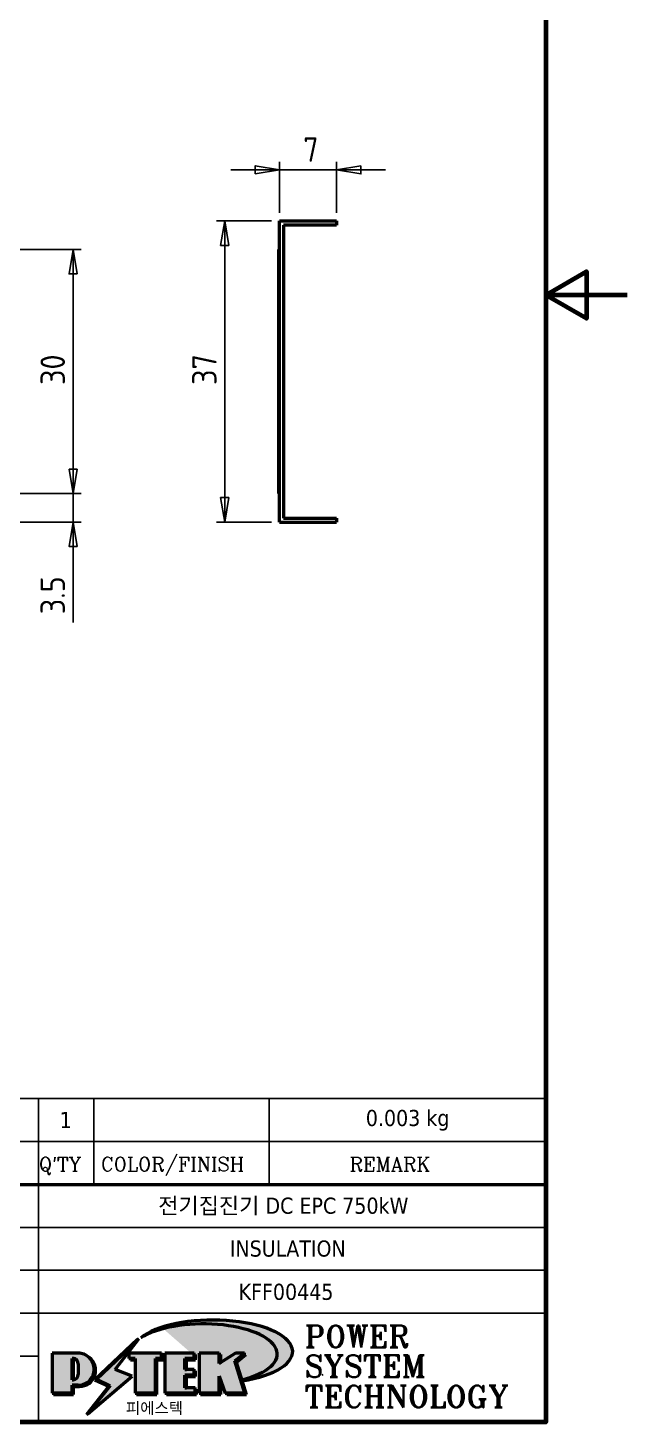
# Model space of a CAD drawing. Header units: millimetres. Extents: x 0 to 210, y 0 to 297.
# Drawn here: x 136.3 to 210, y 10 to 181.3 of the extents above; entities that cross this region are included whole.
import ezdxf
from ezdxf.enums import TextEntityAlignment as Align

# ---------------------------------------------------------------- set-up
doc = ezdxf.new("R2010")
doc.units = ezdxf.units.MM
doc.layers.get('0').update_dxf_attribs({"lineweight": 25})
for name, color, linetype, lineweight in [('가시적인 것(ISO)', 7, 'Continuous', 50), ('경계(ISO)', 7, 'Continuous', 70), ('제목(ISO)', 5, 'Continuous', 50), ('치수(ISO)', 7, 'Continuous', 25), ('해치(ISO)', 1, 'Continuous', 18)]:
    doc.layers.add(name, color=color, linetype=linetype, lineweight=lineweight)
doc.styles.add('HAN_291', font='')
doc.styles.add('HAN_370', font='', dxfattribs={"width": 2})
doc.styles.add('ISO ProportionalPSTEK', font='isocp.shx')
doc.styles.add('RC_284', font='ROMANC.shx')
doc.styles.add('RC_287', font='ROMANC.shx')
doc.styles.add('RC_292', font='ROMANC.shx')
doc.styles.add('ROMANT_294', font='romant.shx')
doc.styles.add('텍스트 스타일333', font='ROMANC.shx', dxfattribs={"width": 0.800000011920929})
doc.styles.add('텍스트 스타일359', font='tahoma.ttf')
doc.styles.get('HAN_291').set_extended_font_data('GulimChe')
doc.styles.get('HAN_370').set_extended_font_data('GulimChe')
doc.dimstyles.new('PSTEK', dxfattribs={"dimtxt": 3, "dimasz": 3, "dimexe": 1, "dimexo": 1, "dimgap": 1, "dimtad": 1, "dimrnd": 1e-08, "dimdsep": 46, "dimtxsty": 'ISO ProportionalPSTEK', "dimblk": 'Filled-1', "dimcen": 0.09, "dimdle": 10, "dimclrd": 3, "dimclre": 3, "dimclrt": 1, "dimadec": 1, "dimazin": 2, "dimtfac": 1, "dimtmove": 0, "dimatfit": 3, "dimfxl": 0, "dimtolj": 1, "dimlwd": -1, "dimlwe": -1, "dimarcsym": 0})

# ---------------------------------------------------------------- blocks, each defined once
blk = doc.blocks.new('경계 Default Border')
at = {"layer": '경계(ISO)', "flags": 128}
for points in [[(10, 10), (10, 287.0000076293945), (200, 287.0000076293945), (200, 10), (10, 10)], [(210, 148.5000038146973), (200, 148.5000038146973), (205, 151.3867473602295), (205, 145.6132507324219), (200, 148.5000038146973)]]:
    blk.add_lwpolyline(points, dxfattribs=at)
blk = doc.blocks.new('제목 블록 PSTEK')
for color, points in [(252, [(317.2195697678507, 17.0593801673321), (322.0326348870767, 21.62682475217465), (322.2781991042243, 21.94392121864296), (317.0471853425802, 16.97985676345368), (318.7512090904202, 16.1899260703855), (316.0018030350395, 12.71868385740789), (316.3356552234328, 13.00206718743325), (318.9235935156908, 16.2694494742633)]), (5, [(321.6183518841322, 17.4193704504104), (319.5281351041078, 18.24969419629727), (322.4505835294948, 22.02344462252142), (317.2195697678507, 17.0593801673321), (318.9235935156908, 16.2694494742633), (316.1741874603099, 12.79820726128571)]), (1, [(324.4839107253602, 19.60711530335299), (325.2419748254881, 19.60711530335299), (325.2419748254881, 20.25857663940324), (321.2266040451076, 20.25857663940324), (321.2266040451076, 19.60711530335299), (321.9846681452406, 19.60711530335299), (321.9846681452406, 15.3430047401139), (324.4839107253602, 15.3430047401139)]), (252, [(321.9846681452406, 19.60711530335299), (321.4042753185749, 19.60711530335299), (321.4042753185749, 19.45905590879572), (321.9846681452406, 19.45905590879572)]), (252, [(324.6615819988275, 19.45905590879572), (325.4196460989604, 19.45905590879572), (325.4196460989604, 20.11051724484596), (325.2419748254881, 20.11051724484596), (325.2419748254881, 19.60711530335299), (324.4839107253602, 19.60711530335299), (324.4839107253602, 15.3430047401139), (322.1623394187076, 15.3430047401139), (322.1623394187076, 15.19494534555726), (324.6615819988275, 15.19494534555726)]), (1, [(329.2277337269622, 20.25857663940324), (325.65654113025, 20.25857663940324), (325.65654113025, 15.3430047401139), (329.3580259941756, 15.3430047401139), (329.3580259941756, 15.9944660761648), (328.1137701654877, 15.9944660761648), (328.1137701654877, 17.56360607323003), (329.2277337269622, 17.56360607323003), (329.2277337269622, 18.25543873810179), (328.1137701654877, 18.25543873810179), (328.1137701654877, 19.60711530335299), (329.2277337269622, 19.60711530335299)]), (252, [(328.2914414389548, 19.45905590879572), (329.4054050004294, 19.45905590879572), (329.4054050004294, 20.11051724484596), (329.2277337269622, 20.11051724484596), (329.2277337269622, 19.60711530335299), (328.1137701654877, 19.60711530335299), (328.1137701654877, 18.25543873810179), (328.2914414389548, 18.25543873810179)]), (1, [(332.3312149849806, 20.25857663940324), (329.8592894925411, 20.25857663940324), (329.8592894925411, 15.3430047401139), (332.3312149849806, 15.3430047401139), (332.3312149849806, 17.4318630164523), (333.0701931098801, 15.3430047401139), (335.4855464857051, 15.3430047401139), (334.2514536401189, 19.30614745124769), (335.4379594596742, 20.25857663940324), (334.3071782107978, 20.25857663940324), (332.3312149849806, 18.99741471888304)]), (252, [(332.5088862584528, 20.1105172448466), (332.3312149849806, 20.1105172448466), (332.3312149849806, 18.99741471888368), (332.5088862584528, 19.11081371413894)]), (252, [(335.6156307331414, 20.11051724484596), (335.2535118015555, 20.11051724484596), (334.2514536401189, 19.30614745124769), (335.4855464857051, 15.3430047401139), (333.1954852176545, 15.3430047401139), (333.2478643833523, 15.19494534555726), (335.6632177591723, 15.19494534555726), (334.4291249135862, 19.15808805669106)]), (252, [(328.2914414389548, 17.41554667867274), (329.4054050004294, 17.41554667867274), (329.4054050004294, 18.10737934354514), (329.2277337269622, 18.10737934354514), (329.2277337269622, 17.56360607323003), (328.1137701654877, 17.56360607323003), (328.1137701654877, 15.9944660761648), (328.2914414389548, 15.9944660761648)]), (252, [(332.5088862584528, 16.92964231796647), (332.3312149849806, 17.43186301645164), (332.3312149849806, 15.3430047401139), (330.0369607660135, 15.3430047401139), (330.0369607660135, 15.19494534555726), (332.5088862584528, 15.19494534555726)]), (252, [(329.5356972676428, 15.8464066816075), (329.3580259941756, 15.8464066816075), (329.3580259941756, 15.3430047401139), (325.8342124037171, 15.3430047401139), (325.8342124037171, 15.19494534555726), (329.5356972676428, 15.19494534555726)])]:
    blk.add_hatch(color=color).paths.add_polyline_path(points)
h = blk.add_hatch(color=1)
edge = h.paths.add_edge_path(flags=0)
edge.add_line((314.2242174273352, 19.60711530335299), (314.2242174273352, 17.00126995915134))
edge.add_line((314.2242174273352, 17.00126995915134), (314.3485873187598, 17.00126995915134))
edge.add_arc((314.3485873187598, 17.6527312952023), 0.6514613360509371, 270, 360)
edge.add_line((315.0000486548106, 17.6527312952023), (315.0000486548106, 18.95565396730211))
edge.add_arc((314.3485873187598, 18.95565396730212), 0.6514613360508712, 0, 90)
edge.add_line((314.3485873187598, 19.60711530335299), (314.2242174273352, 19.60711530335299))
edge = h.paths.add_edge_path()
edge.add_arc((314.9847713324306, 18.28938669179658), 1.969189947606664, 269.9999999999959, 450)
edge.add_line((314.9847713324306, 20.25857663940318), (311.7664314776902, 20.25857663940324))
edge.add_line((311.7664314776902, 20.25857663940324), (311.7664314776902, 15.3430047401139))
edge.add_line((311.7664314776902, 15.3430047401139), (314.2242174273352, 15.3430047401139))
edge.add_line((314.2242174273352, 15.3430047401139), (314.2242174273352, 16.32019674418991))
edge.add_line((314.2242174273352, 16.32019674418991), (314.9847713324307, 16.32019674418991))
h = blk.add_hatch(color=252)
edge = h.paths.add_edge_path()
edge.add_arc((314.9847713324309, 18.28938669179657), 1.969189947606666, 270, 406.8278729790604)
edge.add_arc((315.1624426058984, 18.1413272972396), 1.969189947606962, -90, 53.560984836317004, ccw=False)
edge.add_line((315.1624426058984, 16.17213734963263), (314.4018887008024, 16.17213734963263))
edge.add_line((314.4018887008024, 16.17213734963263), (314.4018887008024, 15.19494534555726))
edge.add_line((314.4018887008024, 15.19494534555726), (311.9441027511573, 15.19494534555726))
edge.add_line((311.9441027511573, 15.19494534555726), (311.9441027511573, 15.3430047401139))
edge.add_line((311.9441027511573, 15.3430047401139), (314.2242174273352, 15.3430047401139))
edge.add_line((314.2242174273352, 15.3430047401139), (314.2242174273352, 16.32019674418991))
edge.add_line((314.2242174273352, 16.32019674418991), (314.9847713324309, 16.32019674418991))
h = blk.add_hatch(color=252)
edge = h.paths.add_edge_path()
edge.add_line((314.4018887008024, 19.45905590879572), (314.5262585922315, 19.45905590879572))
edge.add_arc((314.5262585922314, 18.80759457274939), 0.6514613360463194, 60.4189348879147, 90.00000000000318, ccw=False)
edge.add_arc((314.3485873187602, 18.95565396730057), 0.6514613360524251, 39.96992292766206, 90.00000000009999)
edge.add_line((314.3485873187591, 19.60711530335307), (314.2242174273352, 19.60711530335298))
edge.add_line((314.2242174273352, 19.60711530335299), (314.2242174273352, 17.00126995915134))
edge.add_line((314.2242174273352, 17.00126995915134), (314.3485873187591, 17.00126995915134))
edge.add_arc((314.3485873187568, 17.652731295233), 0.6514613360816299, 270.0000000002, 274.6930825552478)
edge.add_line((314.4018887008024, 17.0034541317032), (314.4018887008024, 19.45905590879572))
at = {"layer": '해치(ISO)', "true_color": 0x27d1fc}
h = blk.add_hatch(color=140, dxfattribs=at)
edge = h.paths.add_edge_path()
edge.add_ellipse((330.3660919371412, 20.15576403068321), major_axis=(9.100907360794343, 0), ratio=0.4069904968023172, start_angle=301.3098473703837, end_angle=507.7436900681698)
edge.add_ellipse((331.5340919371412, 20.4634168429492), major_axis=(-9.82350664112931, 0), ratio=0.3942600559756514, start_angle=111.51207141178469, end_angle=334.47025347086895, ccw=False)
edge.add_line((335.1363447531188, 16.8601935978785), (335.0955236905705, 16.99119398620872))
at = {"color": 180}
for p, q in [((182.475792979055, 11.79100474011392), (182.4757929790549, 51.56524660363496)), ((182.4757929790549, 51.56524660363496), (372.4757929537551, 51.56524660363496)), ((189.2651435055721, 51.56524660363496), (189.2651435055722, 41.00524660363494)), ((215.2152739891528, 41.00524660363494), (215.2152739891528, 51.56524660363496)), ((280.8758854511282, 51.56524660363496), (280.8758854511282, 41.00524660363494)), ((310.0881549537552, 51.56524660363496), (310.0881549537553, 41.00524660363494)), ((316.9044520275131, 51.56524660363496), (316.9044520275127, 41.00524660363494)), ((338.4566026226726, 51.56524660363496), (338.4566026226727, 41.00524660363494)), ((372.4757929537551, 51.56524660363496), (372.4757929537551, 11.79100474011389)), ((182.475792979055, 46.2852466036349), (372.4757929537551, 46.28524660363492)), ((182.475792979055, 41.00524660363493), (206.451475290024, 41.00524660363493)), ((222.9401812389276, 11.79100474011392), (222.9401812389276, 41.00524660363494)), ((239.4288871878316, 11.79100474011392), (239.4288871878316, 41.00524660363494)), ((255.9175931367356, 11.79100474011392), (255.9175931367356, 41.00524660363494)), ((268.6918866058747, 41.00524660363494), (268.6918866058747, 30.44524660363498)), ((280.8758854511282, 41.00524660363494), (280.8758854511282, 25.16524660363502)), ((310.088154953755, 41.00524660363494), (310.088154953755, 11.79100474011392)), ((182.475792979055, 35.72524660363497), (206.451475290024, 35.72524660363497)), ((198.8621818849491, 12.02524660363491), (198.8621818849491, 35.72524660363497)), ((206.451475290024, 35.72524660363497), (372.4757929537551, 35.72524660363497)), ((182.475792979055, 31.77524660363492), (206.451475290024, 31.77524660363492)), ((255.917593136736, 30.44524660363498), (372.4757929537552, 30.44524660363501)), ((182.475792979055, 27.82524660363487), (206.451475290024, 27.82524660363487)), ((255.9175931367359, 25.16524660363502), (372.4757929537552, 25.165246603635)), ((268.6918866058744, 25.16524660363502), (268.6918866058744, 11.79100474011392)), ((182.475792979055, 23.87524660363505), (206.451475290024, 23.87524660363505)), ((182.475792979055, 19.92524660363478), (206.451475290024, 19.92524660363478)), ((255.9175931367359, 19.88524660363481), (310.0881549537553, 19.88524660363481)), ((182.475792979055, 15.97524660363496), (206.451475290024, 15.97524660363496)), ((206.451475290024, 16.74100474011396), (255.9175931367359, 16.74100474011396)), ((182.475792979055, 11.79100474011392), (372.4757929537551, 11.79100474011389))]:
    blk.add_line(p, q, dxfattribs=at)
at = {"color": 7, "linetype": 'Continuous', "lineweight": 25}
blk.add_line((182.4771903250938, 46.27967054998719), (231.7273669611342, 46.27967054998717), dxfattribs=at)
at = {"color": 7, "lineweight": 50}
for p, q in [((206.4514752900237, 11.79100474011392), (206.4514752900237, 41.00524660363494)), ((206.451475290024, 41.00524660363494), (372.4757929537551, 41.00524660363496))]:
    blk.add_line(p, q, dxfattribs=at)
at = {"color": 7}
for p, q in [((322.2781991042243, 21.94392121864296), (317.0471853425802, 16.97985676345368)), ((322.4505835294948, 22.02344462252142), (317.2195697678507, 17.0593801673321)), ((317.2195697678507, 17.0593801673321), (322.0326348870767, 21.62682475217465)), ((319.5281351041078, 18.24969419629727), (322.4505835294948, 22.02344462252142)), ((322.0326348870767, 21.62682475217465), (322.2781991042243, 21.94392121864296)), ((311.7664314776902, 20.25900474011391), (311.7664314776902, 15.34300474011391)), ((314.9847713324309, 20.25857663940324), (311.7664314776902, 20.25857663940324)), ((314.9847713324309, 20.25857663940324), (311.7664314776902, 20.25857663940324)), ((311.7664314776902, 20.25857663940324), (311.7664314776902, 15.3430047401139)), ((314.2242174273352, 17.00126995915134), (314.2242174273352, 19.60711530335299)), ((314.2242174273352, 19.60711530335299), (314.3485873187591, 19.60711530335299)), ((314.3485873187591, 19.60711530335299), (314.2242174273352, 19.60711530335299)), ((314.2242174273352, 19.60711530335299), (314.2242174273352, 17.00126995915134)), ((314.2242174273352, 17.00126995915134), (314.2242174273352, 19.60711530335299)), ((314.2242174273352, 19.60711530335299), (314.3485873187591, 19.60711530335299)), ((314.4018887008024, 19.45905590879572), (314.5262585922314, 19.45905590879572)), ((314.4018887008024, 17.0034541317032), (314.4018887008024, 19.45905590879572)), ((315.0000486548106, 18.95565396730275), (315.0000486548106, 17.65273129520161)), ((315.0000486548106, 18.95565396730275), (315.0000486548106, 17.65273129520161)), ((325.2419748254881, 20.25857663940324), (321.2266040451076, 20.25857663940324)), ((321.2266040451076, 20.25857663940324), (321.2266040451076, 19.60711530335299)), ((325.2419748254881, 20.25857663940324), (321.2266040451076, 20.25857663940324)), ((321.2266040451076, 20.25857663940324), (321.2266040451076, 19.60711530335299)), ((321.2266040451076, 19.60711530335299), (321.9846681452406, 19.60711530335299)), ((321.2266040451076, 19.60711530335299), (321.9846681452406, 19.60711530335299)), ((321.4042753185749, 19.60711530335299), (321.4042753185749, 19.45905590879572)), ((321.9846681452406, 19.60711530335299), (321.4042753185749, 19.60711530335299)), ((321.4042753185749, 19.45905590879572), (321.9846681452406, 19.45905590879572)), ((321.9846681452406, 19.60711530335299), (321.9846681452406, 15.3430047401139)), ((321.9846681452406, 19.45905590879572), (321.9846681452406, 19.60711530335299)), ((321.9846681452406, 19.60711530335299), (321.9846681452406, 15.3430047401139)), ((324.4839107253602, 19.60711530335299), (325.2419748254881, 19.60711530335299)), ((324.4839107253602, 15.3430047401139), (324.4839107253602, 19.60711530335299)), ((325.2419748254881, 19.60711530335299), (324.4839107253602, 19.60711530335299)), ((324.4839107253602, 19.60711530335299), (324.4839107253602, 15.3430047401139)), ((324.4839107253602, 19.60711530335299), (325.2419748254881, 19.60711530335299)), ((324.4839107253602, 15.3430047401139), (324.4839107253602, 19.60711530335299)), ((324.6615819988275, 19.45905590879572), (325.4196460989604, 19.45905590879572)), ((324.6615819988275, 15.19494534555726), (324.6615819988275, 19.45905590879572)), ((325.2419748254881, 19.60711530335299), (325.2419748254881, 20.25857663940324)), ((325.2419748254881, 19.60711530335299), (325.2419748254881, 20.25857663940324)), ((325.4196460989604, 20.11051724484596), (325.2419748254881, 20.11051724484596)), ((325.2419748254881, 20.11051724484596), (325.2419748254881, 19.60711530335299)), ((325.4196460989604, 19.45905590879572), (325.4196460989604, 20.11051724484596)), ((329.2277337269622, 20.25857663940324), (325.65654113025, 20.25857663940324)), ((325.65654113025, 20.25857663940324), (325.65654113025, 15.3430047401139)), ((325.65654113025, 20.25857663940324), (325.65654113025, 15.3430047401139)), ((329.2277337269622, 20.25857663940324), (325.65654113025, 20.25857663940324)), ((328.1137701654877, 18.25543873810179), (328.1137701654877, 19.60711530335299)), ((328.1137701654877, 19.60711530335299), (329.2277337269622, 19.60711530335299)), ((329.2277337269622, 19.60711530335299), (328.1137701654877, 19.60711530335299)), ((328.1137701654877, 19.60711530335299), (328.1137701654877, 18.25543873810179)), ((328.1137701654877, 18.25543873810179), (328.1137701654877, 19.60711530335299)), ((328.1137701654877, 19.60711530335299), (329.2277337269622, 19.60711530335299)), ((328.2914414389548, 18.25543873810179), (328.2914414389548, 19.45905590879572)), ((328.2914414389548, 19.45905590879572), (329.4054050004294, 19.45905590879572)), ((329.2277337269622, 19.60711530335299), (329.2277337269622, 20.25857663940324)), ((329.2277337269622, 19.60711530335299), (329.2277337269622, 20.25857663940324)), ((329.4054050004294, 20.11051724484596), (329.2277337269622, 20.11051724484596)), ((329.2277337269622, 20.11051724484596), (329.2277337269622, 19.60711530335299)), ((329.4054050004294, 19.45905590879572), (329.4054050004294, 20.11051724484596)), ((332.3312149849806, 20.25857663940324), (329.8592894925411, 20.25857663940324)), ((329.8592894925411, 20.25857663940324), (329.8592894925411, 15.3430047401139)), ((329.8592894925411, 20.25857663940324), (329.8592894925411, 15.3430047401139)), ((332.3312149849806, 20.25857663940324), (329.8592894925411, 20.25857663940324)), ((334.3071782107978, 20.25857663940324), (332.3312149849806, 18.99741471888304)), ((332.3312149849806, 18.99741471888304), (332.3312149849806, 20.25857663940324)), ((334.3071782107978, 20.25857663940324), (332.3312149849806, 18.99741471888304)), ((332.3312149849806, 18.99741471888304), (332.3312149849806, 20.25857663940324)), ((332.5088862584528, 20.1105172448466), (332.3312149849806, 20.1105172448466)), ((332.3312149849806, 20.1105172448466), (332.3312149849806, 18.99741471888368)), ((332.3312149849806, 18.99741471888368), (332.5088862584528, 19.11081371413894)), ((332.5088862584528, 19.11081371413894), (332.5088862584528, 20.1105172448466)), ((334.2514536401189, 19.30614745124769), (335.4379594596742, 20.25857663940324)), ((334.2514536401189, 19.30614745124769), (335.4379594596742, 20.25857663940324)), ((335.2535118015555, 20.11051724484596), (334.2514536401189, 19.30614745124769)), ((335.4855464857051, 15.3430047401139), (334.2514536401189, 19.30614745124769)), ((334.2514536401189, 19.30614745124769), (335.4855464857051, 15.3430047401139)), ((335.4855464857051, 15.3430047401139), (334.2514536401189, 19.30614745124769)), ((335.4379594596742, 20.25857663940324), (334.3071782107978, 20.25857663940324)), ((335.4379594596742, 20.25857663940324), (334.3071782107978, 20.25857663940324)), ((334.4291249135862, 19.15808805669104), (335.6156307331414, 20.11051724484596)), ((335.6632177591723, 15.19494534555726), (334.4291249135862, 19.15808805669104)), ((335.6156307331414, 20.11051724484596), (335.2535118015555, 20.11051724484596)), ((316.1741874603099, 12.79820726128571), (321.6183518841322, 17.4193704504104)), ((321.6183518841322, 17.4193704504104), (319.5281351041078, 18.24969419629727)), ((329.2277337269622, 18.25543873810179), (328.1137701654877, 18.25543873810179)), ((328.1137701654877, 18.25543873810179), (328.2914414389548, 18.25543873810179)), ((329.2277337269622, 18.25543873810179), (328.1137701654877, 18.25543873810179)), ((328.1137701654877, 17.56360607323003), (329.2277337269622, 17.56360607323003)), ((328.1137701654877, 15.9944660761648), (328.1137701654877, 17.56360607323003)), ((329.2277337269622, 17.56360607323003), (328.1137701654877, 17.56360607323003)), ((328.1137701654877, 17.56360607323003), (328.1137701654877, 15.9944660761648)), ((328.1137701654877, 17.56360607323003), (329.2277337269622, 17.56360607323003)), ((328.1137701654877, 15.9944660761648), (328.1137701654877, 17.56360607323003)), ((328.2914414389548, 15.9944660761648), (328.2914414389548, 17.41554667867274)), ((328.2914414389548, 17.41554667867274), (329.4054050004294, 17.41554667867274)), ((329.2277337269622, 17.56360607323003), (329.2277337269622, 18.25543873810179)), ((329.2277337269622, 17.56360607323003), (329.2277337269622, 18.25543873810179)), ((329.4054050004294, 18.10737934354514), (329.2277337269622, 18.10737934354514)), ((329.2277337269622, 18.10737934354514), (329.2277337269622, 17.56360607323003)), ((329.4054050004294, 17.41554667867274), (329.4054050004294, 18.10737934354514)), ((332.3312149849806, 17.4318630164523), (333.0701931098801, 15.3430047401139)), ((332.3312149849806, 15.3430047401139), (332.3312149849806, 17.4318630164523)), ((332.5088862584528, 16.92964231796647), (332.3312149849806, 17.43186301645164)), ((332.3312149849806, 17.43186301645164), (332.3312149849806, 15.3430047401139)), ((332.3312149849806, 17.4318630164523), (333.0701931098801, 15.3430047401139)), ((332.3312149849806, 15.3430047401139), (332.3312149849806, 17.4318630164523)), ((345.0447381189468, 17.50375595811051), (344.9867755289346, 17.689895936919)), ((314.3485873187591, 17.00126995915134), (314.2242174273352, 17.00126995915134)), ((314.2242174273352, 17.00126995915134), (314.3485873187591, 17.00126995915134)), ((314.3485873187591, 17.00126995915134), (314.2242174273352, 17.00126995915134)), ((314.2242174273352, 16.32019674418991), (314.9847713324309, 16.32019674418991)), ((314.2242174273352, 15.3430047401139), (314.2242174273352, 16.32019674418991)), ((314.9847713324309, 16.32019674418991), (314.2242174273352, 16.32019674418991)), ((314.2242174273352, 16.32019674418991), (314.2242174273352, 15.3430047401139)), ((314.2242174273352, 16.32019674418991), (314.9847713324309, 16.32019674418991)), ((314.2242174273352, 15.3430047401139), (314.2242174273352, 16.32019674418991)), ((314.4018887008024, 16.17213734963263), (315.162442605898, 16.17213734963263)), ((314.4018887008024, 15.19494534555726), (314.4018887008024, 16.17213734963263)), ((318.7512090904202, 16.1899260703855), (316.0018030350395, 12.71868385740789)), ((318.9235935156908, 16.2694494742633), (316.1741874603099, 12.79820726128571)), ((316.3356552234328, 13.00206718743325), (318.9235935156908, 16.2694494742633)), ((317.0471853425802, 16.97985676345368), (318.7512090904202, 16.1899260703855)), ((318.9235935156908, 16.2694494742633), (317.2195697678507, 17.0593801673321)), ((317.2195697678507, 17.0593801673321), (318.9235935156908, 16.2694494742633)), ((329.3580259941756, 15.9944660761648), (328.1137701654877, 15.9944660761648)), ((328.1137701654877, 15.9944660761648), (328.2914414389548, 15.9944660761648)), ((329.3580259941756, 15.9944660761648), (328.1137701654877, 15.9944660761648)), ((329.3580259941756, 15.3430047401139), (329.3580259941756, 15.9944660761648)), ((329.3580259941756, 15.3430047401139), (329.3580259941756, 15.9944660761648)), ((329.5356972676428, 15.8464066816075), (329.3580259941756, 15.8464066816075)), ((329.3580259941756, 15.8464066816075), (329.3580259941756, 15.3430047401139)), ((329.5356972676428, 15.19494534555726), (329.5356972676428, 15.8464066816075)), ((332.5088862584528, 15.19494534555726), (332.5088862584528, 16.92964231796647)), ((311.7664314776902, 15.3430047401139), (314.2242174273352, 15.3430047401139)), ((311.7664314776902, 15.3430047401139), (314.2242174273352, 15.3430047401139)), ((314.2242174273352, 15.3430047401139), (311.9441027511573, 15.3430047401139)), ((311.9441027511573, 15.3430047401139), (311.9441027511573, 15.19494534555726)), ((311.9441027511573, 15.19494534555726), (314.4018887008024, 15.19494534555726)), ((321.9846681452406, 15.3430047401139), (324.4839107253602, 15.3430047401139)), ((321.9846681452406, 15.3430047401139), (324.4839107253602, 15.3430047401139)), ((324.4839107253602, 15.3430047401139), (322.1623394187076, 15.3430047401139)), ((322.1623394187076, 15.3430047401139), (322.1623394187076, 15.19494534555726)), ((322.1623394187076, 15.19494534555726), (324.6615819988275, 15.19494534555726)), ((325.65654113025, 15.3430047401139), (329.3580259941756, 15.3430047401139)), ((325.65654113025, 15.3430047401139), (329.3580259941756, 15.3430047401139)), ((329.3580259941756, 15.3430047401139), (325.8342124037171, 15.3430047401139)), ((325.8342124037171, 15.3430047401139), (325.8342124037171, 15.19494534555726)), ((325.8342124037171, 15.19494534555726), (329.5356972676428, 15.19494534555726)), ((329.8592894925411, 15.3430047401139), (332.3312149849806, 15.3430047401139)), ((329.8592894925411, 15.3430047401139), (332.3312149849806, 15.3430047401139)), ((332.3312149849806, 15.3430047401139), (330.0369607660135, 15.3430047401139)), ((330.0369607660135, 15.3430047401139), (330.0369607660135, 15.19494534555726)), ((330.0369607660135, 15.19494534555726), (332.5088862584528, 15.19494534555726)), ((333.0701931098801, 15.3430047401139), (335.4855464857051, 15.3430047401139)), ((333.0701931098801, 15.3430047401139), (335.4855464857051, 15.3430047401139)), ((335.4855464857051, 15.3430047401139), (333.1954852176545, 15.3430047401139)), ((333.1954852176545, 15.3430047401139), (333.2478643833523, 15.19494534555726)), ((333.2478643833523, 15.19494534555726), (335.6632177591723, 15.19494534555726)), ((316.0018030350395, 12.71868385740789), (316.3356552234328, 13.00206718743325))]:
    blk.add_line(p, q, dxfattribs=at)
at = {"color": 5}
for p, q in [((322.4505835294948, 22.02344462252142), (317.2195697678507, 17.0593801673321)), ((319.5281351041078, 18.24969419629727), (322.4505835294948, 22.02344462252142)), ((316.1741874603099, 12.79820726128571), (321.6183518841322, 17.4193704504104)), ((321.6183518841322, 17.4193704504104), (319.5281351041078, 18.24969419629727)), ((318.9235935156908, 16.2694494742633), (316.1741874603099, 12.79820726128571)), ((317.2195697678507, 17.0593801673321), (318.9235935156908, 16.2694494742633))]:
    blk.add_line(p, q, dxfattribs=at)
at = {"color": 1}
for p, q in [((314.9847713324309, 20.25857663940324), (311.7664314776902, 20.25857663940324)), ((311.7664314776902, 20.25857663940324), (311.7664314776902, 15.3430047401139)), ((314.2242174273352, 17.00126995915134), (314.2242174273352, 19.60711530335299)), ((314.2242174273352, 19.60711530335299), (314.3485873187591, 19.60711530335299)), ((315.0000486548106, 18.95565396730275), (315.0000486548106, 17.65273129520161)), ((325.2419748254881, 20.25857663940324), (321.2266040451076, 20.25857663940324)), ((321.2266040451076, 20.25857663940324), (321.2266040451076, 19.60711530335299)), ((321.2266040451076, 19.60711530335299), (321.9846681452406, 19.60711530335299)), ((321.9846681452406, 19.60711530335299), (321.9846681452406, 15.3430047401139)), ((324.4839107253602, 19.60711530335299), (325.2419748254881, 19.60711530335299)), ((324.4839107253602, 15.3430047401139), (324.4839107253602, 19.60711530335299)), ((325.2419748254881, 19.60711530335299), (325.2419748254881, 20.25857663940324)), ((329.2277337269622, 20.25857663940324), (325.65654113025, 20.25857663940324)), ((325.65654113025, 20.25857663940324), (325.65654113025, 15.3430047401139)), ((328.1137701654877, 18.25543873810179), (328.1137701654877, 19.60711530335299)), ((328.1137701654877, 19.60711530335299), (329.2277337269622, 19.60711530335299)), ((329.2277337269622, 19.60711530335299), (329.2277337269622, 20.25857663940324)), ((332.3312149849806, 20.25857663940324), (329.8592894925411, 20.25857663940324)), ((329.8592894925411, 20.25857663940324), (329.8592894925411, 15.3430047401139)), ((334.3071782107978, 20.25857663940324), (332.3312149849806, 18.99741471888304)), ((332.3312149849806, 18.99741471888304), (332.3312149849806, 20.25857663940324)), ((334.2514536401189, 19.30614745124769), (335.4379594596742, 20.25857663940324)), ((335.4855464857051, 15.3430047401139), (334.2514536401189, 19.30614745124769)), ((335.4379594596742, 20.25857663940324), (334.3071782107978, 20.25857663940324)), ((329.2277337269622, 18.25543873810179), (328.1137701654877, 18.25543873810179)), ((328.1137701654877, 17.56360607323003), (329.2277337269622, 17.56360607323003)), ((328.1137701654877, 15.9944660761648), (328.1137701654877, 17.56360607323003)), ((329.2277337269622, 17.56360607323003), (329.2277337269622, 18.25543873810179)), ((332.3312149849806, 17.4318630164523), (333.0701931098801, 15.3430047401139)), ((332.3312149849806, 15.3430047401139), (332.3312149849806, 17.4318630164523)), ((314.3485873187591, 17.00126995915134), (314.2242174273352, 17.00126995915134)), ((314.2242174273352, 16.32019674418991), (314.9847713324309, 16.32019674418991)), ((314.2242174273352, 15.3430047401139), (314.2242174273352, 16.32019674418991)), ((329.3580259941756, 15.9944660761648), (328.1137701654877, 15.9944660761648)), ((329.3580259941756, 15.3430047401139), (329.3580259941756, 15.9944660761648)), ((311.7664314776902, 15.3430047401139), (314.2242174273352, 15.3430047401139)), ((321.9846681452406, 15.3430047401139), (324.4839107253602, 15.3430047401139)), ((325.65654113025, 15.3430047401139), (329.3580259941756, 15.3430047401139)), ((329.8592894925411, 15.3430047401139), (332.3312149849806, 15.3430047401139)), ((333.0701931098801, 15.3430047401139), (335.4855464857051, 15.3430047401139))]:
    blk.add_line(p, q, dxfattribs=at)
at = {"color": 7}
for centre, radius, start, end in [((314.3485873187598, 18.95565396730211), 0.6514613360508712, 0, 90), ((314.3485873187602, 18.95565396730057), 0.6514613360524251, 39.96992292766117, 90), ((314.3485873187598, 18.95565396730212), 0.6514613360508712, 0, 90), ((314.5262585922314, 18.80759457274939), 0.6514613360463193, 60.41893488791137, 90), ((314.9847713324309, 18.28938669179658), 1.969189947606665, 270, 90), ((314.9847713324309, 18.28938669179658), 1.969189947606665, 270, 90), ((314.9847713324307, 18.2893866917965), 1.969189947606594, 270, 46.82787297909833), ((315.1624426058984, 18.1413272972396), 1.969189947606961, 270, 53.56098483636067), ((314.3485873187597, 17.65273129520228), 0.6514613360509381, 270, 0), ((314.3485873187598, 17.6527312952023), 0.6514613360509381, 270, 0), ((314.3485873187568, 17.652731295233), 0.6514613360816299, 270, 274.6930825552478)]:
    blk.add_arc(centre, radius, start, end, dxfattribs=at)
at = {"color": 1}
for centre, radius, start, end in [((314.3485873187598, 18.95565396730211), 0.6514613360508712, 0, 90), ((314.9847713324309, 18.28938669179657), 1.969189947606665, 270, 90), ((314.3485873187598, 17.6527312952023), 0.6514613360509381, 270, 0)]:
    blk.add_arc(centre, radius, start, end, dxfattribs=at)
at = {"layer": '제목(ISO)'}
for p, q in [((322.2781991042243, 21.94392121864296), (317.0471853425802, 16.97985676345368)), ((322.4505835294948, 22.02344462252142), (317.2195697678507, 17.0593801673321)), ((317.2195697678507, 17.0593801673321), (322.0326348870767, 21.62682475217465)), ((319.5281351041078, 18.24969419629727), (322.4505835294948, 22.02344462252142)), ((322.0326348870767, 21.62682475217465), (322.2781991042243, 21.94392121864296)), ((314.9847713324306, 20.25857663940324), (311.7664314776902, 20.25857663940324)), ((311.7664314776902, 20.25857663940324), (311.7664314776902, 15.3430047401139)), ((314.2242174273352, 17.00126995915134), (314.2242174273352, 19.60711530335299)), ((314.2242174273352, 19.60711530335299), (314.3485873187598, 19.60711530335299)), ((314.3485873187591, 19.60711530335299), (314.2242174273352, 19.60711530335299)), ((314.2242174273352, 19.60711530335299), (314.2242174273352, 17.00126995915134)), ((314.4018887008024, 19.45905590879572), (314.5262585922314, 19.45905590879572)), ((314.4018887008024, 17.0034541317032), (314.4018887008024, 19.45905590879572)), ((315.0000486548106, 18.95565396730211), (315.0000486548106, 17.6527312952023)), ((325.2419748254881, 20.25857663940324), (321.2266040451076, 20.25857663940324)), ((321.2266040451076, 20.25857663940324), (321.2266040451076, 19.60711530335299)), ((321.2266040451076, 19.60711530335299), (321.9846681452406, 19.60711530335299)), ((321.9846681452406, 19.60711530335299), (321.4042753185749, 19.60711530335299)), ((321.4042753185749, 19.60711530335299), (321.4042753185749, 19.45905590879572)), ((321.4042753185749, 19.45905590879572), (321.9846681452406, 19.45905590879572)), ((321.9846681452406, 19.60711530335299), (321.9846681452406, 15.3430047401139)), ((321.9846681452406, 19.45905590879572), (321.9846681452406, 19.60711530335299)), ((324.4839107253602, 19.60711530335299), (325.2419748254881, 19.60711530335299)), ((324.4839107253602, 15.3430047401139), (324.4839107253602, 19.60711530335299)), ((325.2419748254881, 19.60711530335299), (324.4839107253602, 19.60711530335299)), ((324.4839107253602, 19.60711530335299), (324.4839107253602, 15.3430047401139)), ((324.6615819988275, 19.45905590879572), (325.4196460989604, 19.45905590879572)), ((324.6615819988275, 15.19494534555726), (324.6615819988275, 19.45905590879572)), ((325.2419748254881, 19.60711530335299), (325.2419748254881, 20.25857663940324)), ((325.4196460989604, 20.11051724484596), (325.2419748254881, 20.11051724484596)), ((325.2419748254881, 20.11051724484596), (325.2419748254881, 19.60711530335299)), ((325.4196460989604, 19.45905590879572), (325.4196460989604, 20.11051724484596)), ((329.2277337269622, 20.25857663940324), (325.65654113025, 20.25857663940324)), ((325.65654113025, 20.25857663940324), (325.65654113025, 15.3430047401139)), ((328.1137701654877, 18.25543873810179), (328.1137701654877, 19.60711530335299)), ((328.1137701654877, 19.60711530335299), (329.2277337269622, 19.60711530335299)), ((329.2277337269622, 19.60711530335299), (328.1137701654877, 19.60711530335299)), ((328.1137701654877, 19.60711530335299), (328.1137701654877, 18.25543873810179)), ((328.2914414389548, 19.45905590879572), (329.4054050004294, 19.45905590879572)), ((328.2914414389548, 18.25543873810179), (328.2914414389548, 19.45905590879572)), ((329.2277337269622, 19.60711530335299), (329.2277337269622, 20.25857663940324)), ((329.4054050004294, 20.11051724484596), (329.2277337269622, 20.11051724484596)), ((329.2277337269622, 20.11051724484596), (329.2277337269622, 19.60711530335299)), ((329.4054050004294, 19.45905590879572), (329.4054050004294, 20.11051724484596)), ((332.3312149849806, 20.25857663940324), (329.8592894925411, 20.25857663940324)), ((329.8592894925411, 20.25857663940324), (329.8592894925411, 15.3430047401139)), ((334.3071782107978, 20.25857663940324), (332.3312149849806, 18.99741471888304)), ((332.3312149849806, 18.99741471888304), (332.3312149849806, 20.25857663940324)), ((332.5088862584528, 20.1105172448466), (332.3312149849806, 20.1105172448466)), ((332.3312149849806, 20.1105172448466), (332.3312149849806, 18.99741471888368)), ((332.3312149849806, 18.99741471888368), (332.5088862584528, 19.11081371413894)), ((332.5088862584528, 19.11081371413894), (332.5088862584528, 20.1105172448466)), ((334.2514536401189, 19.30614745124769), (335.4379594596742, 20.25857663940324)), ((335.2535118015555, 20.11051724484596), (334.2514536401189, 19.30614745124769)), ((335.4855464857051, 15.3430047401139), (334.2514536401189, 19.30614745124769)), ((334.2514536401189, 19.30614745124769), (335.4855464857051, 15.3430047401139)), ((335.4379594596742, 20.25857663940324), (334.3071782107978, 20.25857663940324)), ((334.4291249135862, 19.15808805669106), (335.6156307331414, 20.11051724484596)), ((335.6632177591723, 15.19494534555726), (334.4291249135862, 19.15808805669106)), ((335.6156307331414, 20.11051724484596), (335.2535118015555, 20.11051724484596)), ((316.1741874603099, 12.79820726128571), (321.6183518841322, 17.4193704504104)), ((321.6183518841322, 17.4193704504104), (319.5281351041078, 18.24969419629727)), ((329.2277337269622, 18.25543873810179), (328.1137701654877, 18.25543873810179)), ((328.1137701654877, 18.25543873810179), (328.2914414389548, 18.25543873810179)), ((328.1137701654877, 15.9944660761648), (328.1137701654877, 17.56360607323003)), ((328.1137701654877, 17.56360607323003), (329.2277337269622, 17.56360607323003)), ((329.2277337269622, 17.56360607323003), (328.1137701654877, 17.56360607323003)), ((328.1137701654877, 17.56360607323003), (328.1137701654877, 15.9944660761648)), ((328.2914414389548, 17.41554667867274), (329.4054050004294, 17.41554667867274)), ((328.2914414389548, 15.9944660761648), (328.2914414389548, 17.41554667867274)), ((329.2277337269622, 17.56360607323003), (329.2277337269622, 18.25543873810179)), ((329.4054050004294, 18.10737934354514), (329.2277337269622, 18.10737934354514)), ((329.2277337269622, 18.10737934354514), (329.2277337269622, 17.56360607323003)), ((329.4054050004294, 17.41554667867274), (329.4054050004294, 18.10737934354514)), ((332.3312149849806, 15.3430047401139), (332.3312149849806, 17.4318630164523)), ((332.3312149849806, 17.4318630164523), (333.0701931098801, 15.3430047401139)), ((332.5088862584528, 16.92964231796647), (332.3312149849806, 17.43186301645164)), ((332.3312149849806, 17.43186301645164), (332.3312149849806, 15.3430047401139)), ((314.3485873187598, 17.00126995915134), (314.2242174273352, 17.00126995915134)), ((314.2242174273352, 17.00126995915134), (314.3485873187591, 17.00126995915134)), ((314.2242174273352, 15.3430047401139), (314.2242174273352, 16.32019674418991)), ((314.2242174273352, 16.32019674418991), (314.9847713324307, 16.32019674418991)), ((314.9847713324309, 16.32019674418991), (314.2242174273352, 16.32019674418991)), ((314.2242174273352, 16.32019674418991), (314.2242174273352, 15.3430047401139)), ((314.4018887008024, 15.19494534555726), (314.4018887008024, 16.17213734963263)), ((314.4018887008024, 16.17213734963263), (315.1624426058984, 16.17213734963263)), ((318.7512090904202, 16.1899260703855), (316.0018030350395, 12.71868385740789)), ((318.9235935156908, 16.2694494742633), (316.1741874603099, 12.79820726128571)), ((316.3356552234328, 13.00206718743325), (318.9235935156908, 16.2694494742633)), ((317.0471853425802, 16.97985676345368), (318.7512090904202, 16.1899260703855)), ((317.2195697678507, 17.0593801673321), (318.9235935156908, 16.2694494742633)), ((318.9235935156908, 16.2694494742633), (317.2195697678507, 17.0593801673321)), ((329.3580259941756, 15.9944660761648), (328.1137701654877, 15.9944660761648)), ((328.1137701654877, 15.9944660761648), (328.2914414389548, 15.9944660761648)), ((329.3580259941756, 15.3430047401139), (329.3580259941756, 15.9944660761648)), ((329.5356972676428, 15.8464066816075), (329.3580259941756, 15.8464066816075)), ((329.3580259941756, 15.8464066816075), (329.3580259941756, 15.3430047401139)), ((329.5356972676428, 15.19494534555726), (329.5356972676428, 15.8464066816075)), ((332.5088862584528, 15.19494534555726), (332.5088862584528, 16.92964231796647)), ((311.7664314776902, 15.3430047401139), (314.2242174273352, 15.3430047401139)), ((314.2242174273352, 15.3430047401139), (311.9441027511573, 15.3430047401139)), ((311.9441027511573, 15.3430047401139), (311.9441027511573, 15.19494534555726)), ((311.9441027511573, 15.19494534555726), (314.4018887008024, 15.19494534555726)), ((321.9846681452406, 15.3430047401139), (324.4839107253602, 15.3430047401139)), ((324.4839107253602, 15.3430047401139), (322.1623394187076, 15.3430047401139)), ((322.1623394187076, 15.3430047401139), (322.1623394187076, 15.19494534555726)), ((322.1623394187076, 15.19494534555726), (324.6615819988275, 15.19494534555726)), ((325.65654113025, 15.3430047401139), (329.3580259941756, 15.3430047401139)), ((329.3580259941756, 15.3430047401139), (325.8342124037171, 15.3430047401139)), ((325.8342124037171, 15.3430047401139), (325.8342124037171, 15.19494534555726)), ((325.8342124037171, 15.19494534555726), (329.5356972676428, 15.19494534555726)), ((329.8592894925411, 15.3430047401139), (332.3312149849806, 15.3430047401139)), ((332.3312149849806, 15.3430047401139), (330.0369607660135, 15.3430047401139)), ((330.0369607660135, 15.3430047401139), (330.0369607660135, 15.19494534555726)), ((330.0369607660135, 15.19494534555726), (332.5088862584528, 15.19494534555726)), ((333.0701931098801, 15.3430047401139), (335.4855464857051, 15.3430047401139)), ((335.4855464857051, 15.3430047401139), (333.1954852176545, 15.3430047401139)), ((333.1954852176545, 15.3430047401139), (333.2478643833523, 15.19494534555726)), ((333.2478643833523, 15.19494534555726), (335.6632177591723, 15.19494534555726)), ((316.0018030350395, 12.71868385740789), (316.3356552234328, 13.00206718743325))]:
    blk.add_line(p, q, dxfattribs=at)
at = {"layer": '제목(ISO)', "color": 4}
blk.add_line((335.1363447531188, 16.8601935978785), (335.0955236905705, 16.99119398620872), dxfattribs=at)
at = {"layer": '제목(ISO)'}
for centre, radius, start, end in [((314.3485873187598, 18.95565396730212), 0.6514613360508712, 0, 90), ((314.3485873187602, 18.95565396730057), 0.6514613360524251, 39.96992292766117, 90), ((314.5262585922314, 18.80759457274939), 0.6514613360463193, 60.41893488791137, 90), ((314.9847713324306, 18.28938669179658), 1.969189947606664, 46.82787297909431, 90), ((314.9847713324307, 18.2893866917965), 1.969189947606594, 270, 46.82787297909833), ((314.9847713324309, 18.28938669179657), 1.969189947606666, 270, 46.8278729790603), ((315.1624426058984, 18.1413272972396), 1.969189947606962, 270, 53.56098483631701), ((314.3485873187598, 17.6527312952023), 0.6514613360509371, 270, 0), ((314.3485873187568, 17.652731295233), 0.6514613360816299, 270, 274.6930825552478)]:
    blk.add_arc(centre, radius, start, end, dxfattribs=at)
at = {"layer": '제목(ISO)', "color": 4}
for centre, major_axis, ratio, start_param, end_param in [((331.5340919371412, 20.4634168429492), (9.82350664112931, 0), 0.3942600559756514, 5.087845455444478, 8.97919982663645), ((330.3660919371412, 20.15576403068321), (9.100907360794343, 0), 0.4069904968023172, 5.258848905294775, 8.861799147915196)]:
    blk.add_ellipse(centre, major_axis=major_axis, ratio=ratio, start_param=start_param, end_param=end_param, dxfattribs=at)
at = {"color": 7}
for s, height, style, p in [('COLOR/FINISH', 1.742399930953979, 'RC_284', (317.7725341324144, 42.62317362549192)), ('NO', 1.742399930953979, 'RC_284', (184.135398793432, 42.62317362549192)), ('PART NO', 1.742399930953979, 'RC_284', (195.3359407378685, 42.62317362549192)), ('DESCRIPTION', 1.742399930953979, 'RC_284', (240.4025565652523, 42.62317362549192)), ("Q'TY", 1.742399930953979, 'RC_284', (310.1440786515383, 42.62317362549192)), ('REMARK', 1.742399930953979, 'RC_284', (348.346649953877, 42.62317362549192)), ('MODEL NAME', 2.178000062704086, 'RC_292', (284.096330289083, 37.25462520371384)), (' TOLERANCE', 1.899999976158142, 'RC_287', (184.0872874387979, 37.00893196870329)), ('DRAWN', 1.899999976158142, 'RC_287', (208.9766620976279, 37.00893196870329)), ('CHECKED', 1.899999976158142, 'RC_287', (223.6856844514997, 37.00893196870329)), ('APPROVED', 1.899999976158142, 'RC_287', (239.7795453577791, 37.00893196870329)), ('UNIT', 1.742399930953979, 'RC_284', (259.1652673287452, 37.34317362549218)), ('SCALE', 1.742399930953979, 'RC_284', (270.2934779252897, 37.34317362549218)), ('    ~ 6', 2.000000029802322, 'HAN_291', (183.7721304966814, 32.8176515608431)), ('0.08', 2.000000029802322, 'HAN_291', (200.5467345600617, 33.09873600004101)), ('mm', 1.742399930953979, 'RC_284', (259.6505418159997, 32.3543089683787)), ('PART NAME', 2.178000062704086, 'RC_292', (285.1416959765849, 32.03045329421792)), ('0.1', 2.000000029802322, 'HAN_291', (200.5467345600617, 28.98646558742206)), ('  7 ~ 30', 2.000000029802322, 'HAN_291', (183.7721304966814, 28.70538114822415)), (' DWG NO.', 2.178000062704086, 'RC_292', (284.8124284083233, 26.75045329421772)), (' 31 ~ 120', 2.000000029802322, 'HAN_291', (183.7721304966814, 24.82628181916237)), ('0.2', 2.000000029802322, 'HAN_291', (200.5467345600617, 25.10736625836028)), ('121 ~ 300', 2.000000029802322, 'HAN_291', (183.7721304966814, 21.21401206133254)), ('0.4', 2.000000029802322, 'HAN_291', (200.5467345600617, 20.99509650053045)), ('SIZE', 1.742399930953979, 'RC_284', (259.1652673287452, 21.69497768947366)), ('REFERENCE', 2.178000062704086, 'RC_292', (278.2741065029841, 21.43214925458022)), ('0.6', 2.000000029802322, 'HAN_291', (200.5467345600617, 17.11599717146868)), ('301 ~ 600', 2.000000029802322, 'HAN_291', (183.7721304966814, 16.83491273227077)), ('601 ~ 1200', 2.000000029802322, 'HAN_291', (183.6802025156883, 12.84759660881125)), ('0.8', 2.000000029802322, 'HAN_291', (200.6097246063884, 13.05732192299702))]:
    blk.add_text(s, height=height, dxfattribs=dict(at, style=style)).set_placement(p)
at = {"color": 7, "style": 'RC_284'}
blk.add_text('MATERIAL', height=1.742399930953979, dxfattribs=at).set_placement((295.4820202024417, 43.64524660363492), align=Align.MIDDLE_CENTER)
at = {"color": 7, "style": '텍스트 스타일333', "width": 0.7999999523162842}
blk.add_text('N/S', height=2.000000029802322, dxfattribs=at).set_placement((274.7838860285014, 33.08524660363496), align=Align.MIDDLE_CENTER)
blk.add_text('3rd ANGLE PROJ.', height=2.000000029802322, dxfattribs=at).set_placement((256.8430306642954, 26.76148381654429))
at = {"style": 'ROMANT_294'}
for s, p in [('POWER', (342.82727231297, 20.97115304607566)), ('SYSTEM', (342.82727231297, 17.3284636719184)), ('TECHNOLOGY', (342.82727231297, 13.57194088644453))]:
    blk.add_text(s, height=2.700000107288361, dxfattribs=at).set_placement(p)
at = {"color": 7, "insert": (320.8519732224835, 14.21236326823155), "char_height": 1.400000005960464, "attachment_point": 1, "line_spacing_factor": 0.3319999873638153, "style": 'HAN_370'}
blk.add_mtext('\\fHY견고딕|b0|i0;\\H1.4000;피에스텍', dxfattribs=at)
at = {"layer": '제목(ISO)', "color": 7, "style": '텍스트 스타일359'}
for tag, p in [('설명_001', (240.8233044824036, 49.88207277452909)), ('부품_번호_001', (196.0422537439999, 47.6891830952914)), ('재질_001', (292.3902455043037, 47.93438708374926)), ("3._Q'TY_001", (312.7118730373913, 47.93039168245939)), ('질량\\P3;_001', (350.3491844443128, 48.17078166006607)), ('설명_002', (215.8779519846833, 46.4872095027041)), ('1._MODEL_NAME_001', (324.8210790317846, 37.39616586640906)), ('제목_001', (333.6243734153509, 32.12981675869008)), ('설계자_001', (210.0718171716759, 25.24160025177376)), ('부품_번호_001', (334.7014939972318, 26.81438708374928)), ('프로젝트_001', (270.792578076635, 16.57043739101282)), ('작성_날짜_001', (207.7365051177517, 13.27447932001324)), ('시트_크기_001', (260.7764988779332, 14.84660024536737)), ('프로젝트_002', (280.7686349295626, 13.17293357221992))]:
    blk.add_attdef(tag, p, '', height=1.983050853013992, dxfattribs=at)
for tag, p in [('4._COLOR', (327.6805273250926, 48.92524660363493)), ('점검자', (231.1845342133799, 26.23312567187446)), ('엔지니어링_승인자', (247.673240162284, 26.23312567187446)), ('점검_날짜', (231.1845342133799, 14.26600474011394)), ('엔지니어링_승인_날짜', (247.673240162284, 14.26600474011394))]:
    blk.add_attdef(tag, text='', height=1.983050853013992, dxfattribs=at).set_placement(p, align=Align.MIDDLE_CENTER)
blk = doc.blocks.new('Filled-1')
at = {"color": 0}
for p, q in [((0, 0), (-1, 0.1666666666666667)), ((-1, 0.1666666666666667), (-1, -0.1666666666666667)), ((-1, 0), (0, 0)), ((-1, -0.1666666666666667), (0, 0))]:
    blk.add_line(p, q, dxfattribs=at)
at = {"color": 0, "flags": 128}
blk.add_lwpolyline([(-1, -0.1666666666666667), (0, 0), (-1, 0.1666666666666667), (-1, -0.1666666666666667)], dxfattribs=at)
at = {"color": 0}
blk.add_solid([(-1, -0.1666666666666667), (0, 0), (-1, 0.1666666666666667), (-1, -0.1666666666666667)], dxfattribs=at)
blk = doc.blocks.new('*D18')
at = {"layer": 'Defpoints', "color": 0, "transparency": 16777216}
for p in [(174.2719618606495, 163.8753052824346), (167.2719618606495, 157.5979247025109), (174.2719618606495, 157.5979247025109)]:
    blk.add_point(p, dxfattribs=at)
at = {"layer": '치수(ISO)', "color": 3, "transparency": 16777216}
for p, q in [((167.2719618606495, 158.5979247025109), (167.2719618606495, 164.8753052824346)), ((174.2719618606495, 158.5979247025109), (174.2719618606495, 164.8753052824346)), ((164.2719618606495, 163.8753052824346), (161.2719618606495, 163.8753052824346)), ((167.2719618606495, 163.8753052824346), (174.2719618606495, 163.8753052824346)), ((177.2719618606495, 163.8753052824346), (180.2719618606495, 163.8753052824346))]:
    blk.add_line(p, q, dxfattribs=at)
at = {"layer": '치수(ISO)', "color": 3, "transparency": 16777216, "xscale": 3, "yscale": 3, "zscale": 3}
blk.add_blockref('Filled-1', (167.2719618606495, 163.8753052824346), dxfattribs=at)
at = {"layer": '치수(ISO)', "color": 3, "transparency": 16777216, "xscale": 3, "yscale": 3, "zscale": 3, "rotation": 180}
blk.add_blockref('Filled-1', (174.2719618606495, 163.8753052824346), dxfattribs=at)
at = {"layer": '치수(ISO)', "color": 1, "transparency": 16777216, "insert": (170.1719618606495, 167.8753052824346), "char_height": 3, "attachment_point": 1, "style": 'ISO ProportionalPSTEK'}
blk.add_mtext('\\A1;7', dxfattribs=at)
blk = doc.blocks.new('*D19')
at = {"layer": 'Defpoints', "color": 0, "transparency": 16777216}
for p in [(167.2719618606495, 157.5979247025109), (160.5252354350006, 120.5979247025109), (167.2719618606495, 120.5979247025109)]:
    blk.add_point(p, dxfattribs=at)
at = {"layer": '치수(ISO)', "color": 3, "transparency": 16777216}
for p, q in [((166.2719618606495, 157.5979247025109), (159.5252354350006, 157.5979247025109)), ((160.5252354350006, 154.5979247025109), (160.5252354350006, 123.5979247025109)), ((166.2719618606495, 120.5979247025109), (159.5252354350006, 120.5979247025109))]:
    blk.add_line(p, q, dxfattribs=at)
at = {"layer": '치수(ISO)', "color": 3, "transparency": 16777216, "xscale": 3, "yscale": 3, "zscale": 3}
for p, rotation in [((160.5252354350006, 157.5979247025109), 90), ((160.5252354350006, 120.5979247025109), 270)]:
    blk.add_blockref('Filled-1', p, dxfattribs=dict(at, rotation=rotation))
at = {"layer": '치수(ISO)', "color": 1, "transparency": 16777216, "insert": (156.5252354350005, 137.4479247025108), "char_height": 3, "attachment_point": 1, "rotation": 90, "style": 'ISO ProportionalPSTEK'}
blk.add_mtext('\\A1;37', dxfattribs=at)
blk = doc.blocks.new('*D21')
at = {"layer": 'Defpoints', "color": 0, "transparency": 16777216}
for p in [(125.2223853188437, 154.0979247025109), (125.2223853188437, 124.0979247025109), (141.879536809855, 124.0979247025109)]:
    blk.add_point(p, dxfattribs=at)
at = {"layer": '치수(ISO)', "color": 3, "transparency": 16777216}
for p, q in [((126.2223853188437, 154.0979247025109), (142.879536809855, 154.0979247025109)), ((141.879536809855, 151.0979247025109), (141.879536809855, 127.0979247025109)), ((126.2223853188437, 124.0979247025109), (142.879536809855, 124.0979247025109))]:
    blk.add_line(p, q, dxfattribs=at)
at = {"layer": '치수(ISO)', "color": 3, "transparency": 16777216, "xscale": 3, "yscale": 3, "zscale": 3}
for p, rotation in [((141.879536809855, 154.0979247025109), 90), ((141.879536809855, 124.0979247025109), 270)]:
    blk.add_blockref('Filled-1', p, dxfattribs=dict(at, rotation=rotation))
at = {"layer": '치수(ISO)', "color": 1, "transparency": 16777216, "insert": (137.879536809855, 137.4467436001486), "char_height": 3, "attachment_point": 1, "rotation": 90, "style": 'ISO ProportionalPSTEK'}
blk.add_mtext('\\A1;30', dxfattribs=at)
blk = doc.blocks.new('*D22')
at = {"layer": 'Defpoints', "color": 0, "transparency": 16777216}
for p in [(125.2223853188437, 124.0979247025109), (128.2223853188437, 120.5979247025109), (141.879536809855, 120.5979247025109)]:
    blk.add_point(p, dxfattribs=at)
at = {"layer": '치수(ISO)', "color": 3, "transparency": 16777216}
for p, q in [((141.879536809855, 127.0979247025109), (141.879536809855, 130.0979247025109)), ((126.2223853188437, 124.0979247025109), (142.879536809855, 124.0979247025109)), ((141.879536809855, 124.0979247025109), (141.879536809855, 120.5979247025109)), ((129.2223853188437, 120.5979247025109), (142.879536809855, 120.5979247025109)), ((141.879536809855, 117.5979247025109), (141.879536809855, 108.2736606337989))]:
    blk.add_line(p, q, dxfattribs=at)
at = {"layer": '치수(ISO)', "color": 3, "transparency": 16777216, "xscale": 3, "yscale": 3, "zscale": 3}
for p, rotation in [((141.879536809855, 124.0979247025109), 270), ((141.879536809855, 120.5979247025109), 90)]:
    blk.add_blockref('Filled-1', p, dxfattribs=dict(at, rotation=rotation))
at = {"layer": '치수(ISO)', "color": 1, "transparency": 16777216, "insert": (137.879536809855, 109.2736606337989), "char_height": 3, "attachment_point": 1, "rotation": 90, "style": 'ISO ProportionalPSTEK'}
blk.add_mtext('\\A1;3.5', dxfattribs=at)

msp = doc.modelspace()

# ---------------------------------------------------------------- linework, layer by layer
at = {"layer": '가시적인 것(ISO)'}
for p, q in [((167.2719618606495, 120.5979247025109), (167.2719618606495, 157.5979247025109)), ((167.2719618606495, 157.5979247025109), (174.2719618606495, 157.5979247025109)), ((174.2719618606495, 157.0979247025109), (167.7719618606494, 157.0979247025109)), ((167.7719618606494, 157.0979247025109), (167.7719618606494, 121.0979247025109)), ((174.2719618606495, 157.5979247025109), (174.2719618606495, 157.0979247025109)), ((167.2719618606486, 154.0979247025109), (167.1719618606486, 154.0979247025109)), ((167.1719618606486, 124.0979247025109), (167.1719618606486, 154.0979247025109)), ((167.2719618606486, 124.0979247025109), (167.1719618606486, 124.0979247025109)), ((167.2719618606495, 120.5979247025109), (174.2719618606495, 120.5979247025109)), ((167.7719618606494, 121.0979247025109), (174.2719618606495, 121.0979247025109)), ((174.2719618606495, 121.0979247025109), (174.2719618606495, 120.5979247025109))]:
    msp.add_line(p, q, dxfattribs=at)

# ---------------------------------------------------------------- block references
msp.add_blockref('경계 Default Border', (0, 0))
ref = msp.add_blockref('제목 블록 PSTEK', (-172.4757929537552, -1.791004740113895))
ref.add_attrib('설계자_001', 'BJCHOI', (37.59602421792075, 23.45059551165986), dxfattribs={"layer": '제목(ISO)', "color": 7, "height": 1.983050853013992, "style": '텍스트 스타일359'})
ref.add_attrib('프로젝트_001', '2021_컨버터_DC 750W 기구물', (98.31678512287985, 14.77943265089892), dxfattribs={"layer": '제목(ISO)', "color": 7, "height": 1.983050853013992, "style": '텍스트 스타일359'})
ref.add_attrib('시트_크기_001', 'A4', (88.30070592417805, 13.05559550525347), dxfattribs={"layer": '제목(ISO)', "color": 7, "height": 1.983050853013992, "style": '텍스트 스타일359'})
ref.add_attrib("3._Q'TY_001", '1', (140.2360800836361, 46.1393869423455), dxfattribs={"layer": '제목(ISO)', "color": 7, "height": 1.983050853013992, "style": '텍스트 스타일359'})
ref.add_attrib('작성_날짜_001', '2020-03-02', (35.26071216399654, 11.48347457989935), dxfattribs={"layer": '제목(ISO)', "color": 7, "height": 1.983050853013992, "style": '텍스트 스타일359'})
ref.add_attrib('재질_001', 'FR60', (119.9144525505485, 46.14338234363537), dxfattribs={"layer": '제목(ISO)', "color": 7, "height": 1.983050853013992, "style": '텍스트 스타일359'})
ref.add_attrib('부품_번호_001', 'KFF00445', (162.2257010434766, 25.02338234363539), dxfattribs={"layer": '제목(ISO)', "color": 7, "height": 1.983050853013992, "style": '텍스트 스타일359'})
ref.add_attrib('1._MODEL_NAME_001', '전기집진기 DC EPC 750kW', (152.3452860780295, 35.60516112629517), dxfattribs={"layer": '제목(ISO)', "color": 7, "height": 1.983050853013992, "style": '텍스트 스타일359'})
ref.add_attrib('질량\\P3;_001', '0.003 kg', (177.8733914905576, 46.37977691995217), dxfattribs={"layer": '제목(ISO)', "color": 7, "height": 1.983050853013992, "style": '텍스트 스타일359'})
ref.add_attrib('설명_001', 'FRONT LCD', (68.34751152864843, 48.09106803441519), dxfattribs={"layer": '제목(ISO)', "color": 7, "height": 1.983050853013992, "style": '텍스트 스타일359'})
ref.add_attrib('부품_번호_001', 'KFF00445', (23.56646079024476, 45.89817835517751), dxfattribs={"layer": '제목(ISO)', "color": 7, "height": 1.983050853013992, "style": '텍스트 스타일359'})
ref.add_attrib('제목_001', 'INSULATION', (161.1485804615959, 30.33881201857618), dxfattribs={"layer": '제목(ISO)', "color": 7, "height": 1.983050853013992, "style": '텍스트 스타일359'})
ref.add_attrib('프로젝트_002', '변경 프로젝트', (108.2928419758075, 11.38192883210602), dxfattribs={"layer": '제목(ISO)', "color": 7, "height": 1.983050853013992, "style": '텍스트 스타일359'})
ref.add_attrib('설명_002', 'INSULATION_37*86*7*0.5T_FR60(9492-0:절연등급)', (43.40215903092816, 44.69620476259021), dxfattribs={"layer": '제목(ISO)', "color": 7, "height": 1.983050853013992, "style": '텍스트 스타일359'})

# ---------------------------------------------------------------- dimensions: what is measured, and where the dimension line sits
at = {"layer": '치수(ISO)', "color": 3}
dim = msp.add_linear_dim(base=(174.2719618606495, 163.8753052824346), p1=(167.2719618606495, 157.5979247025109), p2=(174.2719618606495, 157.5979247025109), dimstyle='PSTEK', override={"dimdec": 2, "dimtp": 0, "dimtm": -0, "dimtdec": 2, "dimtofl": 1, "dimatfit": 1}, dxfattribs=at)
dim.commit()
dim.dimension.update_dxf_attribs({"geometry": '*D18', "text_midpoint": (170.7719618606495, 163.8753052824346), "dimtype": 160})
for base, p1, p2, angle, override, picture, middle in [((160.5252354350006, 120.5979247025109), (167.2719618606495, 157.5979247025109), (167.2719618606495, 120.5979247025109), 270, {"dimdec": 2, "dimtp": 0, "dimtm": -0, "dimtdec": 2, "dimtofl": 0, "dimatfit": 1}, '*D19', (160.5252354350005, 139.0979247025109)), ((141.879536809855, 124.0979247025109), (125.2223853188437, 154.0979247025109), (125.2223853188437, 124.0979247025109), 90, {"dimdec": 2, "dimtp": 0, "dimtm": -0, "dimtdec": 2, "dimtofl": 0, "dimatfit": 1}, '*D21', (141.879536809855, 139.0979247025109)), ((141.879536809855, 120.5979247025109), (125.2223853188437, 124.0979247025109), (128.2223853188437, 120.5979247025109), 270, {"dimdec": 2, "dimtp": 0, "dimtm": -0, "dimtdec": 2, "dimtofl": 1, "dimatfit": 1}, '*D22', (141.879536809855, 111.4357926681549))]:
    dim = msp.add_linear_dim(base=base, p1=p1, p2=p2, angle=angle, dimstyle='PSTEK', override=override, dxfattribs=at)
    dim.commit()
    dim.dimension.update_dxf_attribs({"geometry": picture, "text_midpoint": middle, "dimtype": 160})

doc.saveas('drawing.dxf')
